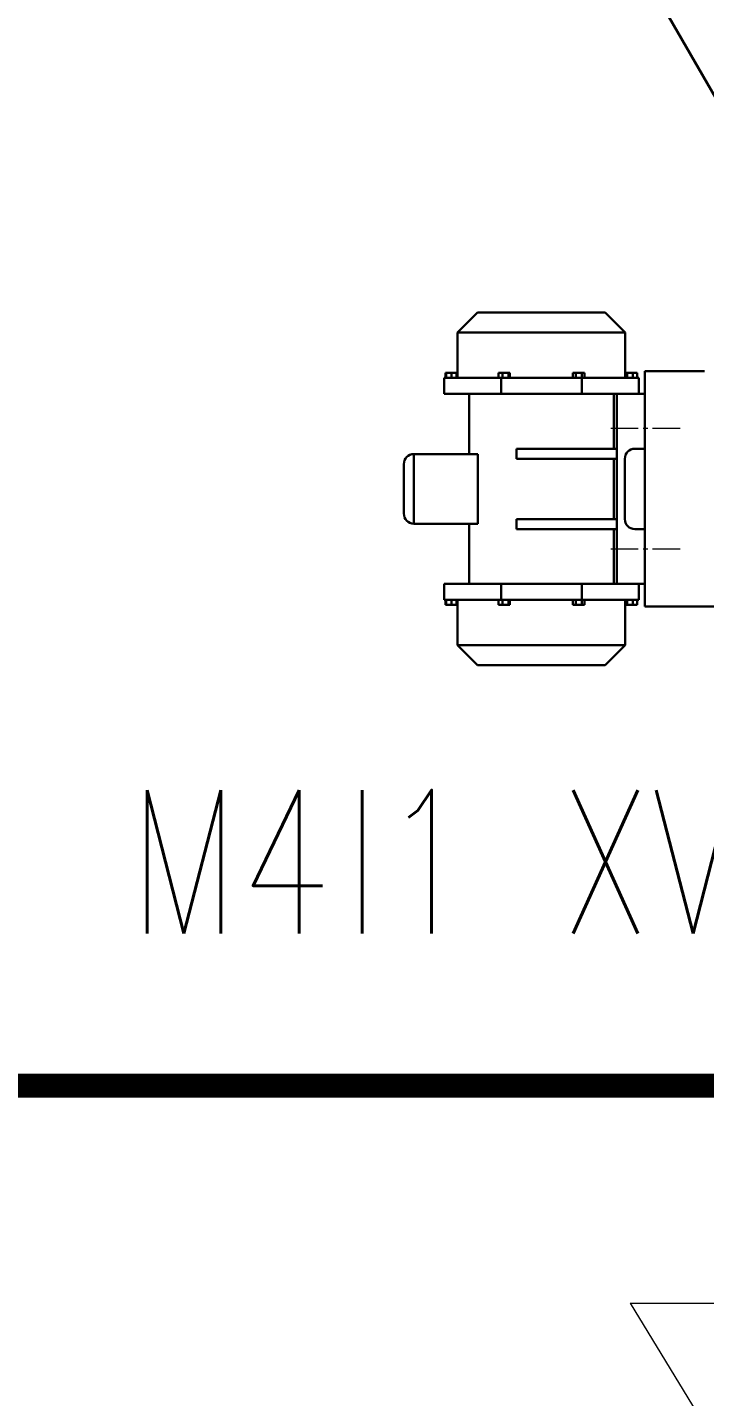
# Model space of a CAD drawing. Header units: inches. Extents: x 10544 to 11608, y 23833 to 24615.
# Drawn here: x 11511.55 to 11525.71, y 24243.59 to 24272.21 of the extents above; entities that cross this region are included whole.
import ezdxf

# ---------------------------------------------------------------- set-up
doc = ezdxf.new("R2010")
doc.units = ezdxf.units.IN
doc.header["$MEASUREMENT"] = 0
doc.linetypes.add('ACAD_ISO04W100', pattern=[30.5, 24, -3, 0.5, -3])
doc.linetypes.add('DASHDOT', pattern=[25.4, 12.7, -6.35, 0, -6.35])
for name, color, linetype, lineweight in [('31 Equipment', 7, 'Continuous', 9), ('61 Revision Cloud', 1, 'Continuous', 9), ('Pipe-process', 30, 'Continuous', 70), ('中线', 5, 'ACAD_ISO04W100', 20), ('粗线', 7, 'Continuous', 30)]:
    doc.layers.add(name, color=color, linetype=linetype, lineweight=lineweight)
for name, color, linetype in [('MATERIEL-DIVERS', 7, 'Continuous'), ('REPERES', 7, 'Continuous'), ('TEXTES', 7, 'Continuous'), ('尺寸标注', 253, 'Continuous')]:
    doc.layers.add(name, color=color, linetype=linetype)
doc.layers.get('REPERES').off()
doc.styles.add('ROMANS', font='ROMANS.SHX')

# ---------------------------------------------------------------- blocks, each defined once
blk = doc.blocks.new('A$C304358C3')
at = {"layer": '31 Equipment', "ltscale": 38}
for q in [(15.5, 36.286), (29.5, 59.286)]:
    blk.add_line((1.5, 59.286), q, dxfattribs=at)
blk = doc.blocks.new('振动电机')
at = {"layer": '粗线', "linetype": 'Continuous'}
for p, q in [((2534.1, -3560.6), (2514.1, -3580.6)), ((2534.1, -3560.6), (2597.6, -3560.6)), ((2597.6, -3560.6), (2661.1, -3560.6)), ((2681.1, -3580.6), (2661.1, -3560.6)), ((2514.1, -3580.6), (2514.1, -3625.6)), ((2597.6, -3580.6), (2514.1, -3580.6)), ((2681.1, -3580.6), (2597.6, -3580.6)), ((2681.1, -3625.6), (2681.1, -3580.6)), ((2502.2, -3620.6), (2502.2, -3625.6)), ((2502.8, -3620.6), (2502.2, -3620.6)), ((2502.8, -3620.6), (2502.8, -3625.6)), ((2508, -3620.6), (2502.8, -3620.6)), ((2508, -3620.6), (2508, -3625.6)), ((2513.1, -3620.6), (2508, -3620.6)), ((2513.1, -3620.6), (2513.1, -3625.6)), ((2513.7, -3620.6), (2513.1, -3620.6)), ((2513.7, -3620.6), (2513.7, -3625.6)), ((2554.7, -3620.6), (2554.7, -3625.6)), ((2558.9, -3620.6), (2554.7, -3620.6)), ((2558.9, -3620.6), (2558.9, -3625.6)), ((2564.7, -3620.6), (2558.9, -3620.6)), ((2564.7, -3620.6), (2564.7, -3625.6)), ((2566.2, -3620.6), (2564.7, -3620.6)), ((2566.2, -3620.6), (2566.2, -3625.6)), ((2628.8, -3620.6), (2628.8, -3625.6)), ((2631.7, -3620.6), (2628.8, -3620.6)), ((2631.7, -3620.6), (2631.7, -3625.6)), ((2637.7, -3620.6), (2631.7, -3620.6)), ((2637.7, -3620.6), (2637.7, -3625.6)), ((2640.6, -3620.6), (2637.7, -3620.6)), ((2640.6, -3620.6), (2640.6, -3625.6)), ((2681.5, -3620.6), (2681.5, -3625.6)), ((2683, -3620.6), (2681.5, -3620.6)), ((2683, -3620.6), (2683, -3625.6)), ((2688.7, -3620.6), (2683, -3620.6)), ((2688.7, -3620.6), (2688.7, -3625.6)), ((2692.9, -3620.6), (2688.7, -3620.6)), ((2692.9, -3620.6), (2692.9, -3625.6)), ((2500.6, -3641.6), (2500.6, -3625.6)), ((2500.6, -3625.6), (2557.4, -3625.6)), ((2557.4, -3641.6), (2557.4, -3625.6)), ((2557.4, -3625.6), (2637.8, -3625.6)), ((2637.8, -3641.6), (2637.8, -3625.6)), ((2637.8, -3625.6), (2694.6, -3625.6)), ((2694.6, -3641.6), (2694.6, -3625.6)), ((2500.6, -3641.6), (2557.4, -3641.6)), ((2525.5, -3641.6), (2525.5, -3701.4)), ((2557.4, -3641.6), (2637.8, -3641.6)), ((2637.8, -3641.6), (2672.6, -3641.6)), ((2669.7, -3696.1), (2669.7, -3641.6)), ((2700.6, -3641.6), (2672.6, -3641.6)), ((2672.6, -3696.1), (2672.6, -3641.6)), ((2700.6, -3641.6), (2700.6, -3830.6)), ((2470.6, -3701.4), (2470.6, -3770.7)), ((2534.3, -3701.4), (2470.6, -3701.4)), ((2534.3, -3701.4), (2534.3, -3770.7)), ((2572.6, -3706.1), (2572.6, -3696.1)), ((2672.6, -3696.1), (2572.6, -3696.1)), ((2672.6, -3706.1), (2572.6, -3706.1)), ((2669.7, -3766.1), (2669.7, -3706.1)), ((2672.6, -3706.1), (2672.6, -3696.1)), ((2672.6, -3766.1), (2672.6, -3706.1)), ((2680.6, -3706.1), (2680.6, -3766.1)), ((2700.6, -3696.1), (2690.6, -3696.1)), ((2460.6, -3760.7), (2460.6, -3711.4)), ((2534.3, -3770.7), (2470.6, -3770.7)), ((2525.5, -3770.7), (2525.5, -3830.6)), ((2572.6, -3776.1), (2572.6, -3766.1)), ((2672.6, -3766.1), (2572.6, -3766.1)), ((2672.6, -3776.1), (2672.6, -3766.1)), ((2672.6, -3776.1), (2572.6, -3776.1)), ((2669.7, -3830.6), (2669.7, -3776.1)), ((2672.6, -3830.6), (2672.6, -3776.1)), ((2690.6, -3776.1), (2700.6, -3776.1)), ((2500.6, -3830.6), (2500.6, -3846.6)), ((2500.6, -3830.6), (2557.4, -3830.6)), ((2557.4, -3830.6), (2557.4, -3846.6)), ((2557.4, -3830.6), (2637.8, -3830.6)), ((2637.8, -3830.6), (2637.8, -3846.6)), ((2637.8, -3830.6), (2672.6, -3830.6)), ((2672.6, -3830.6), (2700.6, -3830.6)), ((2694.6, -3830.6), (2694.6, -3846.6)), ((2500.6, -3846.6), (2557.4, -3846.6)), ((2502.2, -3851.6), (2502.2, -3846.6)), ((2502.8, -3851.6), (2502.2, -3851.6)), ((2502.8, -3851.6), (2502.8, -3846.6)), ((2508, -3851.6), (2502.8, -3851.6)), ((2508, -3851.6), (2508, -3846.6)), ((2513.1, -3851.6), (2508, -3851.6)), ((2513.1, -3851.6), (2513.1, -3846.6)), ((2513.7, -3851.6), (2513.1, -3851.6)), ((2513.7, -3851.6), (2513.7, -3846.6)), ((2514.1, -3846.6), (2514.1, -3891.6)), ((2554.7, -3851.6), (2554.7, -3846.6)), ((2558.9, -3851.6), (2554.7, -3851.6)), ((2557.4, -3846.6), (2637.8, -3846.6)), ((2558.9, -3851.6), (2558.9, -3846.6)), ((2564.7, -3851.6), (2558.9, -3851.6)), ((2564.7, -3851.6), (2564.7, -3846.6)), ((2566.2, -3851.6), (2564.7, -3851.6)), ((2566.2, -3851.6), (2566.2, -3846.6)), ((2628.8, -3851.6), (2628.8, -3846.6)), ((2631.7, -3851.6), (2628.8, -3851.6)), ((2631.7, -3851.6), (2631.7, -3846.6)), ((2637.7, -3851.6), (2631.7, -3851.6)), ((2637.7, -3851.6), (2637.7, -3846.6)), ((2640.6, -3851.6), (2637.7, -3851.6)), ((2637.8, -3846.6), (2694.6, -3846.6)), ((2640.6, -3851.6), (2640.6, -3846.6)), ((2681.1, -3891.6), (2681.1, -3846.6)), ((2681.5, -3851.6), (2681.5, -3846.6)), ((2683, -3851.6), (2681.5, -3851.6)), ((2683, -3851.6), (2683, -3846.6)), ((2688.7, -3851.6), (2683, -3851.6)), ((2688.7, -3851.6), (2688.7, -3846.6)), ((2692.9, -3851.6), (2688.7, -3851.6)), ((2692.9, -3851.6), (2692.9, -3846.6)), ((2514.1, -3891.6), (2534.1, -3911.6)), ((2514.1, -3891.6), (2681.1, -3891.6)), ((2661.1, -3911.6), (2681.1, -3891.6)), ((2661.1, -3911.6), (2534.1, -3911.6))]:
    blk.add_line(p, q, dxfattribs=at)
for centre, start, end in [((2470.6, -3711.4), 90, 180), ((2690.6, -3706.1), 90, 180), ((2470.6, -3760.7), 180, 270), ((2690.6, -3766.1), 180, 270)]:
    blk.add_arc(centre, 10, start, end, dxfattribs=at)
blk = doc.blocks.new('A$C27857EA5')
at = {"layer": '中线'}
for p, q in [((-539.783, 430.348), (-601.217, 430.348)), ((-539.783, 325.348), (-601.217, 325.348))]:
    blk.add_line(p, q, dxfattribs=at)
at = {"layer": '粗线'}
blk.add_line((-800.5, 1223.265), (-457.313, 628.848), dxfattribs=at)
at = {"layer": '粗线', "linetype": 'Continuous'}
for p, q in [((-570.5, 480.348), (-570.5, 275.348)), ((-518.5, 480.348), (-570.5, 480.348)), ((-570.5, 275.348), (-129.409, 275.348))]:
    blk.add_line(p, q, dxfattribs=at)
at = {"layer": '尺寸标注', "xscale": 0.875, "yscale": 0.875, "zscale": 0.875}
blk.add_blockref('振动电机', (-2933.512, 3646.912), dxfattribs=at)
blk = doc.blocks.new('REPNORM1')
at = {"layer": 'TEXTES', "style": 'ROMANS', "width": 0.75}
for tag, p in [('ZONE', (-9.75, -1.25)), ('SOUSZONE', (-5.25, -1.25)), ('ELEMENT', (-0.747, -1.25)), ('NUM', (5.588, -1.222))]:
    blk.add_attdef(tag, p, '', height=3, dxfattribs=at)

msp = doc.modelspace()

# ---------------------------------------------------------------- linework, layer by layer
at = {"layer": 'MATERIEL-DIVERS', "linetype": 'DASHDOT', "const_width": 0.5}
msp.add_lwpolyline([(11509.117, 24359.089), (11573.149, 24359.926), (11573.148, 24250.09), (11509.117, 24250.09)], close=True, dxfattribs=at)

# ---------------------------------------------------------------- block references
at = {"layer": '61 Revision Cloud', "xscale": 0.024, "yscale": 0.024, "zscale": 0.024}
msp.add_blockref('A$C27857EA5', (11538.151, 24253.494), dxfattribs=at)
at = {"layer": 'Pipe-process'}
msp.add_blockref('A$C304358C3', (11522.651, 24186.261), dxfattribs=at)
at = {"layer": 'REPERES'}
msp.add_blockref('REPNORM1', (11523.416, 24254.519), dxfattribs=at).add_auto_attribs({'ZONE': 'M4', 'SOUSZONE': 'I1', 'ELEMENT': 'XVC', 'NUM': '55'})

doc.saveas('drawing.dxf')
